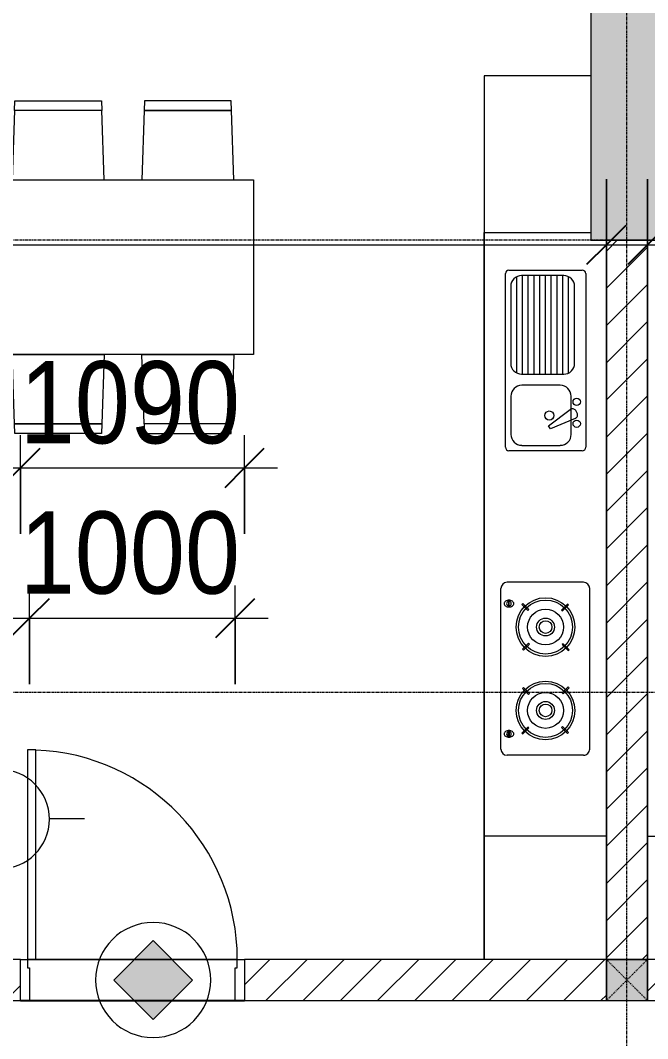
# Model space of a CAD drawing. Header units: millimetres. Extents: x 962 to 239635, y -15958 to 82755.
# Drawn here: x 127953 to 131004, y 35352 to 40307 of the extents above; entities that cross this region are included whole.
import ezdxf

# ---------------------------------------------------------------- set-up
doc = ezdxf.new("R2010")
doc.units = ezdxf.units.MM
doc.linetypes.add('Dash', pattern=[6, 3, -3])
doc.linetypes.add('Grid Line', pattern=[22.225, 12.7, -3.175, 3.175, -3.175])
for name, color, linetype, lineweight in [('0-1', 7, 'Continuous', 5), ('A-ANNO-DIMS', 211, 'Continuous', 9), ('A-ANNO-DIMS-160', 211, 'Continuous', 9), ('A-ANNO-NOTE', 131, 'Continuous', 9), ('A-DETL-GENF-2', 1, 'Continuous', 9), ('A-DOOR-4', 1, 'Continuous', 9), ('A-DOOR-FRAM-1', 1, 'Continuous', 9), ('A-DOOR-IDEN', 31, 'Continuous', 9), ('A-FLOR-2', 9, 'Continuous', 9), ('A-WALL', 113, 'Continuous', 9), ('A-WALL-3', 113, 'Continuous', 18), ('A-WALL-PATT-2', 111, 'Continuous', 9), ('I-FURN', 30, 'Continuous', 9), ('I-FURN-1', 254, 'Continuous', 9), ('S-COLS', 52, 'Continuous', 9), ('S-COLS-1', 52, 'Continuous', 5), ('S-COLS-2', 7, 'Continuous', 18), ('S-COLS-5', 52, 'Dash', 9), ('S-COLS-6', 52, 'Continuous', 18), ('S-COLS-HDLN', 52, 'Dash', 9), ('S-GRID-1', 1, 'Grid Line', 9)]:
    doc.layers.add(name, color=color, linetype=linetype, lineweight=lineweight)
doc.styles.add('UTM Avo', font='UTM Avo.ttf', dxfattribs={"width": 0.9, "height": 400})
doc.dimstyles.new('1_Dim_chi_tiet_2_5', dxfattribs={"dimscale": 304.8, "dimtxt": 399.720379, "dimasz": 0.629921, "dimexe": 0.524934, "dimexo": 0.0625, "dimgap": 0.052493, "dimtad": 1, "dimdec": 0, "dimrnd": 5, "dimzin": 0, "dimdsep": 46, "dimtxsty": 'UTM Avo', "dimblk1": 'OBLIQUE', "dimblk2": 'OBLIQUE', "dimsah": 1, "dimcen": 0.09, "dimdle": 0.524934, "dimazin": 0, "dimtfac": 1, "dimtdec": 4, "dimtix": 1, "dimtmove": 0, "dimatfit": 3, "dimfxl": 1.049869, "dimfxlon": 1, "dimtvp": 1, "dimtolj": 1, "dimtzin": 0, "dimarcsym": 2})
doc.dimstyles.new('1_Dim_chi_tiet_2_5_1', dxfattribs={"dimscale": 304.8, "dimtxt": 399.720379, "dimasz": 0.629921, "dimexe": 0.524934, "dimexo": 0.0625, "dimgap": 0.052493, "dimtad": 1, "dimdec": 0, "dimrnd": 5, "dimzin": 0, "dimdsep": 46, "dimtxsty": 'UTM Avo', "dimblk1": 'OBLIQUE', "dimblk2": 'OBLIQUE', "dimsah": 1, "dimcen": 0.09, "dimdle": 0.524934, "dimazin": 0, "dimtfac": 1, "dimtdec": 4, "dimtix": 1, "dimtmove": 0, "dimatfit": 3, "dimfxl": 1.049869, "dimfxlon": 1, "dimtvp": 1, "dimtolj": 1, "dimtzin": 0, "dimarcsym": 2})
pattern_1 = [(45, (61750.9, 0), (-90.50967, 90.50967), [])]

# ---------------------------------------------------------------- blocks, each defined once
blk = doc.blocks.new('NCV_TKTC_KET CAU_rvt-1-TKCS_MB TẦNG 2')
at = {"layer": 'S-COLS-1'}
blk.add_hatch(color=256, dxfattribs=at).paths.add_polyline_path([(69327.6, 39236.9), (69327.6, 40536.9), (68977.6, 40536.9), (68977.6, 39236.9)])
at = {"layer": 'S-COLS-2'}
for p, q in [((68977.6, 40536.9), (68977.6, 39236.9)), ((68977.6, 39236.9), (69327.6, 39236.9))]:
    blk.add_line(p, q, dxfattribs=at)
blk = doc.blocks.new('HE BEP A - HE BEP A-V97-TKCS_MB TẦNG 2')
at = {"layer": 'I-FURN'}
for p, q in [((3703.5, 605.3), (3703.5, 11)), ((3.5, 530.3), (3.5, 11)), ((765.9, 11), (765.9, 530.3)), ((765.9, 11), (765.9, 530.3)), ((965.9, 505.3), (1810.5, 505.3)), ((3279.1, 524.2), (2497.5, 524.2)), ((948.4, 131.7), (948.4, 487.8)), ((1401.8, 451.1), (1028.4, 451.1)), ((1644.6, 463.3), (1632.2, 456.1)), ((1670.1, 454.1), (1721.6, 333.3)), ((1828, 487.8), (1828, 131.7)), ((2467.5, 494.2), (2467.5, 122.2)), ((3309.1, 494.2), (3309.1, 122.2)), ((975, 397.7), (975, 193.3)), ((979.9, 419.9), (1450.3, 419.9)), ((1455.1, 193.3), (1455.1, 397.7)), ((1747.9, 434.2), (1562.5, 434.2)), ((1706.2, 324.4), (1627.3, 429.4)), ((2578, 421.2), (2573.6, 416.8)), ((2573.6, 416.8), (2602.8, 387.7)), ((2607.1, 392.1), (2578, 421.2)), ((2795.6, 424), (2766.5, 394.9)), ((2770.8, 390.5), (2800, 419.6)), ((2800, 419.6), (2795.6, 424)), ((2976.7, 419.6), (2981.1, 424)), ((3005.8, 390.5), (2976.7, 419.6)), ((2981.1, 424), (3010.2, 394.9)), ((3169.5, 392.1), (3198.6, 421.2)), ((3203, 416.8), (3173.9, 387.7)), ((3198.6, 421.2), (3203, 416.8)), ((975, 391.9), (1455.1, 391.9)), ((975, 363.9), (1455.1, 363.9)), ((1509.1, 380.9), (1509.1, 194.2)), ((1801.3, 194.2), (1801.3, 380.9)), ((2602.8, 387.7), (2607.1, 392.1)), ((2766.5, 394.9), (2770.8, 390.5)), ((3010.2, 394.9), (3005.8, 390.5)), ((3173.9, 387.7), (3169.5, 392.1)), ((975, 335.9), (1455.1, 335.9)), ((975, 307.9), (1455.1, 307.9)), ((1721.6, 333.3), (1706.2, 324.4)), ((975, 279.9), (1455.1, 279.9)), ((975, 251.9), (1455.1, 251.9)), ((975, 223.9), (1455.1, 223.9)), ((2570.9, 199.3), (2600, 228.4)), ((2575.3, 194.9), (2570.9, 199.3)), ((2604.4, 224), (2575.3, 194.9)), ((2600, 228.4), (2604.4, 224)), ((2763.7, 226.8), (2768.1, 231.2)), ((2792.8, 197.7), (2763.7, 226.8)), ((2768.1, 231.2), (2797.2, 202)), ((2797.2, 202), (2792.8, 197.7)), ((3008.5, 231.2), (2979.4, 202)), ((2979.4, 202), (2983.8, 197.7)), ((2983.8, 197.7), (3012.9, 226.8)), ((3012.9, 226.8), (3008.5, 231.2)), ((3176.6, 228.4), (3172.2, 224)), ((3172.2, 224), (3201.4, 194.9)), ((3205.8, 199.3), (3176.6, 228.4)), ((3201.4, 194.9), (3205.8, 199.3)), ((975, 195.9), (1455.1, 195.9)), ((981.5, 167.9), (1448.7, 167.9)), ((1810.5, 114.2), (965.9, 114.2)), ((1028.4, 139.9), (1401.8, 139.9)), ((1562.5, 140.8), (1747.9, 140.8)), ((2555.1, 133.3), (2555.1, 129.3)), ((2587.6, 133.3), (2555.1, 133.3)), ((2555.1, 129.3), (2587.6, 129.3)), ((2587.6, 129.3), (2587.6, 133.3)), ((3189, 129.3), (3189, 133.3)), ((3189, 133.3), (3221.5, 133.3)), ((3221.5, 129.3), (3189, 129.3)), ((3221.5, 133.3), (3221.5, 129.3)), ((3279.1, 92.2), (2497.5, 92.2)), ((3.5, 11), (765.9, 11)), ((4303.1, 11), (765.9, 11))]:
    blk.add_line(p, q, dxfattribs=at)
for centre, radius in [((1589.4, 460.9), 17.8), ((1696.1, 460.9), 17.8), ((2685.4, 309.4), 142.6), ((3091.2, 309.4), 142.6), ((2685.4, 309.4), 131.3), ((2685.4, 309.4), 87.2), ((3091.2, 309.4), 131.3), ((3091.2, 309.4), 87.2), ((1656.3, 327.5), 22.2), ((2685.4, 309.4), 43.6), ((3091.2, 309.4), 43.6), ((2685.4, 309.4), 30.9), ((3091.2, 309.4), 30.9)]:
    blk.add_circle(centre, radius, dxfattribs=at)
for centre, radius, start, end in [((965.9, 487.8), 17.5, 90, 180), ((1810.5, 487.8), 17.5, 0, 90), ((2497.5, 494.2), 30, 90, 180), ((3279.1, 494.2), 30, 360, 90), ((1028.4, 397.7), 53.3, 90, 180), ((1401.8, 397.7), 53.3, 360, 90), ((1641, 440.7), 17.8, 119.9521, 219.4618), ((1653.4, 447.9), 17.8, 20.5379, 119.9521), ((1562.5, 380.9), 53.3, 90, 180), ((1747.9, 380.9), 53.3, 360, 90), ((1028.4, 193.3), 53.3, 180, 270), ((1401.8, 193.3), 53.3, 270, 360), ((1562.5, 194.2), 53.3, 180, 270), ((1747.9, 194.2), 53.3, 270, 360), ((2574.8, 137.9), 18.1, 120.7976, 145.204), ((2571.4, 143.6), 11.5, 90, 120.7976), ((2571.4, 143.6), 11.5, 59.2024, 90), ((2568, 137.9), 18.1, 34.796, 59.2024), ((3208.7, 137.9), 18.1, 120.7976, 145.204), ((3205.3, 143.6), 11.5, 90, 120.7976), ((3205.3, 143.6), 11.5, 59.2024, 90), ((3201.9, 137.9), 18.1, 34.796, 59.2024), ((965.9, 131.7), 17.5, 180, 270), ((1810.5, 131.7), 17.5, 270, 360), ((2497.5, 122.2), 30, 180, 270), ((2588.6, 131.7), 33.5, 163.9419, 180), ((2588.6, 131.7), 33.5, 180, 196.0581), ((2580.1, 134.1), 24.7, 145.204, 163.9419), ((2580.1, 129.2), 24.7, 196.0581, 214.796), ((2571.3, 131.3), 11.6, 9.9102, 170.0898), ((2571.3, 131.3), 11.6, 189.7177, 350.2823), ((2574.8, 125.5), 18.1, 214.796, 239.2024), ((2571.4, 119.8), 11.5, 239.2024, 270), ((2571.4, 119.8), 11.5, 270, 300.7976), ((2568, 125.5), 18.1, 300.7976, 325.204), ((2562.6, 134.1), 24.7, 16.0581, 34.796), ((2562.6, 129.2), 24.7, 325.204, 343.9419), ((2554.1, 131.7), 33.5, 0, 16.0581), ((2554.1, 131.7), 33.5, 343.9419, 0), ((3222.5, 131.7), 33.5, 163.9419, 180), ((3222.5, 131.7), 33.5, 180, 196.0581), ((3214, 134.1), 24.7, 145.204, 163.9419), ((3214, 129.2), 24.7, 196.0581, 214.796), ((3208.7, 125.5), 18.1, 214.796, 239.2024), ((3205.3, 131.3), 11.6, 9.9102, 170.0898), ((3205.3, 131.3), 11.6, 189.7177, 350.2823), ((3205.3, 119.8), 11.5, 239.2024, 270), ((3205.3, 119.8), 11.5, 270, 300.7976), ((3201.9, 125.5), 18.1, 300.7976, 325.204), ((3196.5, 134.1), 24.7, 16.0581, 34.796), ((3196.5, 129.2), 24.7, 325.204, 343.9419), ((3188, 131.7), 33.5, 0, 16.0581), ((3188, 131.7), 33.5, 343.9419, 0), ((3279.1, 122.2), 30, 270, 360)]:
    blk.add_arc(centre, radius, start, end, dxfattribs=at)
at = {"layer": 'I-FURN-1'}
for p, q in [((3.5, 530.3), (3.5, 11)), ((3.5, 11), (4303.1, 11))]:
    blk.add_line(p, q, dxfattribs=at)
blk = doc.blocks.new('RES_BAN AN 1 - RES_BAN AN 1-885813-TKCS_MB TẦNG 2')
at = {"layer": 'I-FURN-1'}
for p, q in [((-425, 1275), (425, 1275)), ((-425, 0), (-425, 1275)), ((425, 1275), (425, 0)), ((-761.9, 1168.8), (-809.6, 1167.2)), ((-809.6, 1167.2), (-809.6, 745.3)), ((-425, 1180), (-761.9, 1168.8)), ((-761.9, 1168.8), (-761.9, 743.8)), ((-761.9, 743.8), (-761.9, 1168.8)), ((-425, 732.5), (-425, 1180)), ((425, 1180), (761.9, 1168.8)), ((425, 732.5), (425, 1180)), ((761.9, 1168.8), (761.9, 743.8)), ((761.9, 1168.8), (761.9, 743.8)), ((809.6, 1167.2), (761.9, 1168.8)), ((809.6, 745.3), (809.6, 1167.2)), ((-809.6, 745.3), (-761.9, 743.8)), ((-761.9, 743.8), (-425, 732.5)), ((761.9, 743.8), (425, 732.5)), ((761.9, 743.8), (809.6, 745.3)), ((-425, 549.7), (-761.9, 538.5)), ((-425, 102.3), (-425, 549.7)), ((425, 549.7), (761.9, 538.5)), ((425, 102.3), (425, 549.7)), ((-809.6, 536.9), (-761.9, 538.5)), ((-809.6, 115.1), (-809.6, 536.9)), ((-761.9, 538.5), (-761.9, 113.5)), ((-761.9, 538.5), (-761.9, 113.5)), ((761.9, 538.5), (761.9, 113.5)), ((761.9, 538.5), (809.6, 536.9)), ((761.9, 113.5), (761.9, 538.5)), ((809.6, 536.9), (809.6, 115.1)), ((-761.9, 113.5), (-809.6, 115.1)), ((-761.9, 113.5), (-425, 102.3)), ((761.9, 113.5), (425, 102.3)), ((809.6, 115.1), (761.9, 113.5)), ((425, 0), (-425, 0))]:
    blk.add_line(p, q, dxfattribs=at)
blk = doc.blocks.new('HE BEP A - HE BEP A-V101-TKCS_MB TẦNG 2')
at = {"layer": 'I-FURN'}
for p, q in [((3.5, -11), (765.9, -11)), ((3.5, -530.3), (3.5, -11)), ((765.9, -11), (765.9, -530.3)), ((765.9, -11), (765.9, -530.3)), ((4303.1, -11), (765.9, -11)), ((3703.5, -605.3), (3703.5, -11)), ((3279.1, -92.2), (2497.5, -92.2)), ((948.4, -131.7), (948.4, -487.8)), ((1810.5, -114.2), (965.9, -114.2)), ((1028.4, -139.9), (1401.8, -139.9)), ((1562.5, -140.8), (1747.9, -140.8)), ((1828, -487.8), (1828, -131.7)), ((2467.5, -494.2), (2467.5, -122.2)), ((2555.1, -129.3), (2587.6, -129.3)), ((2555.1, -133.3), (2555.1, -129.3)), ((2587.6, -133.3), (2555.1, -133.3)), ((2587.6, -129.3), (2587.6, -133.3)), ((3189, -129.3), (3189, -133.3)), ((3221.5, -129.3), (3189, -129.3)), ((3189, -133.3), (3221.5, -133.3)), ((3221.5, -133.3), (3221.5, -129.3)), ((3309.1, -494.2), (3309.1, -122.2)), ((975, -397.7), (975, -193.3)), ((975, -195.9), (1455.1, -195.9)), ((981.5, -167.9), (1448.7, -167.9)), ((1455.1, -193.3), (1455.1, -397.7)), ((1509.1, -380.9), (1509.1, -194.2)), ((1801.3, -194.2), (1801.3, -380.9)), ((2575.3, -194.9), (2570.9, -199.3)), ((2604.4, -224), (2575.3, -194.9)), ((2792.8, -197.7), (2763.7, -226.8)), ((2797.2, -202), (2792.8, -197.7)), ((2979.4, -202), (2983.8, -197.7)), ((2983.8, -197.7), (3012.9, -226.8)), ((3172.2, -224), (3201.4, -194.9)), ((3201.4, -194.9), (3205.8, -199.3)), ((975, -223.9), (1455.1, -223.9)), ((2570.9, -199.3), (2600, -228.4)), ((2600, -228.4), (2604.4, -224)), ((2763.7, -226.8), (2768.1, -231.2)), ((2768.1, -231.2), (2797.2, -202)), ((3008.5, -231.2), (2979.4, -202)), ((3012.9, -226.8), (3008.5, -231.2)), ((3176.6, -228.4), (3172.2, -224)), ((3205.8, -199.3), (3176.6, -228.4)), ((975, -251.9), (1455.1, -251.9)), ((975, -279.9), (1455.1, -279.9)), ((975, -307.9), (1455.1, -307.9)), ((975, -335.9), (1455.1, -335.9)), ((1706.2, -324.4), (1627.3, -429.4)), ((1670.1, -454.1), (1721.6, -333.3)), ((1721.6, -333.3), (1706.2, -324.4)), ((975, -363.9), (1455.1, -363.9)), ((975, -391.9), (1455.1, -391.9)), ((2573.6, -416.8), (2602.8, -387.7)), ((2607.1, -392.1), (2578, -421.2)), ((2602.8, -387.7), (2607.1, -392.1)), ((2766.5, -394.9), (2770.8, -390.5)), ((2795.6, -424), (2766.5, -394.9)), ((2770.8, -390.5), (2800, -419.6)), ((3005.8, -390.5), (2976.7, -419.6)), ((2981.1, -424), (3010.2, -394.9)), ((3010.2, -394.9), (3005.8, -390.5)), ((3173.9, -387.7), (3169.5, -392.1)), ((3169.5, -392.1), (3198.6, -421.2)), ((3203, -416.8), (3173.9, -387.7)), ((979.9, -419.9), (1450.3, -419.9)), ((1747.9, -434.2), (1562.5, -434.2)), ((2578, -421.2), (2573.6, -416.8)), ((2800, -419.6), (2795.6, -424)), ((2976.7, -419.6), (2981.1, -424)), ((3198.6, -421.2), (3203, -416.8)), ((1401.8, -451.1), (1028.4, -451.1)), ((1644.6, -463.3), (1632.2, -456.1)), ((965.9, -505.3), (1810.5, -505.3)), ((3279.1, -524.2), (2497.5, -524.2))]:
    blk.add_line(p, q, dxfattribs=at)
for centre, radius in [((2685.4, -309.4), 142.6), ((2685.4, -309.4), 131.3), ((3091.2, -309.4), 142.6), ((3091.2, -309.4), 131.3), ((2685.4, -309.4), 87.2), ((3091.2, -309.4), 87.2), ((2685.4, -309.4), 43.6), ((2685.4, -309.4), 30.9), ((3091.2, -309.4), 43.6), ((3091.2, -309.4), 30.9), ((1656.3, -327.5), 22.2), ((1589.4, -460.9), 17.8), ((1696.1, -460.9), 17.8)]:
    blk.add_circle(centre, radius, dxfattribs=at)
for centre, radius, start, end in [((2497.5, -122.2), 30, 90, 180), ((3279.1, -122.2), 30, 360, 90), ((965.9, -131.7), 17.5, 90, 180), ((1028.4, -193.3), 53.3, 90, 180), ((1401.8, -193.3), 53.3, 0, 90), ((1562.5, -194.2), 53.3, 90, 180), ((1747.9, -194.2), 53.3, 0, 90), ((1810.5, -131.7), 17.5, 0, 90), ((2588.6, -131.7), 33.5, 163.9419, 180), ((2588.6, -131.7), 33.5, 180, 196.0581), ((2580.1, -129.2), 24.7, 145.204, 163.9419), ((2580.1, -134.1), 24.7, 196.0581, 214.796), ((2571.3, -131.3), 11.6, 9.7177, 170.2823), ((2571.3, -131.3), 11.6, 189.9102, 350.0898), ((2574.8, -125.5), 18.1, 120.7976, 145.204), ((2574.8, -137.9), 18.1, 214.796, 239.2024), ((2571.4, -119.8), 11.5, 90, 120.7976), ((2571.4, -119.8), 11.5, 59.2024, 90), ((2568, -125.5), 18.1, 34.796, 59.2024), ((2568, -137.9), 18.1, 300.7976, 325.204), ((2562.6, -129.2), 24.7, 16.0581, 34.796), ((2562.6, -134.1), 24.7, 325.204, 343.9419), ((2554.1, -131.7), 33.5, 0, 16.0581), ((2554.1, -131.7), 33.5, 343.9419, 0), ((3222.5, -131.7), 33.5, 163.9419, 180), ((3222.5, -131.7), 33.5, 180, 196.0581), ((3214, -129.2), 24.7, 145.204, 163.9419), ((3214, -134.1), 24.7, 196.0581, 214.796), ((3208.7, -125.5), 18.1, 120.7976, 145.204), ((3208.7, -137.9), 18.1, 214.796, 239.2024), ((3205.3, -131.3), 11.6, 9.7177, 170.2823), ((3205.3, -131.3), 11.6, 189.9102, 350.0898), ((3205.3, -119.8), 11.5, 90, 120.7976), ((3205.3, -119.8), 11.5, 59.2024, 90), ((3201.9, -125.5), 18.1, 34.796, 59.2024), ((3201.9, -137.9), 18.1, 300.7976, 325.204), ((3196.5, -129.2), 24.7, 16.0581, 34.796), ((3196.5, -134.1), 24.7, 325.204, 343.9419), ((3188, -131.7), 33.5, 0, 16.0581), ((3188, -131.7), 33.5, 343.9419, 0), ((2571.4, -143.6), 11.5, 239.2024, 270), ((2571.4, -143.6), 11.5, 270, 300.7976), ((3205.3, -143.6), 11.5, 239.2024, 270), ((3205.3, -143.6), 11.5, 270, 300.7976), ((1562.5, -380.9), 53.3, 180, 270), ((1747.9, -380.9), 53.3, 270, 0), ((1028.4, -397.7), 53.3, 180, 270), ((1401.8, -397.7), 53.3, 270, 0), ((1641, -440.7), 17.8, 140.5382, 240.0479), ((965.9, -487.8), 17.5, 180, 270), ((1653.4, -447.9), 17.8, 240.0479, 339.4621), ((1810.5, -487.8), 17.5, 270, 0), ((2497.5, -494.2), 30, 180, 270), ((3279.1, -494.2), 30, 270, 0)]:
    blk.add_arc(centre, radius, start, end, dxfattribs=at)
at = {"layer": 'I-FURN-1'}
for p, q in [((3.5, -11), (4303.1, -11)), ((3.5, -530.3), (3.5, -11))]:
    blk.add_line(p, q, dxfattribs=at)
blk = doc.blocks.new('NCV_TKTC_TANG 2_rvt-1-TKCS_MB TẦNG 2')
at = {"layer": 'A-FLOR-2'}
for p, q in [((69052.6, 35737.4), (69052.6, 39236.9)), ((69252.6, 39236.9), (69252.6, 35737.4)), ((66237.6, 35736.9), (67257.6, 35736.9)), ((67257.6, 35736.9), (66237.6, 35736.9)), ((66202.6, 35536.9), (67292.6, 35536.9))]:
    blk.add_line(p, q, dxfattribs=at)
at = {"layer": 'I-FURN-1'}
for name, p, rotation in [('HE BEP A - HE BEP A-V97-TKCS_MB TẦNG 2', (68447.2, 40040.4), 270.0000000000001), ('HE BEP A - HE BEP A-V101-TKCS_MB TẦNG 2', (69857.9, 40040.4), 269.9999999999999), ('RES_BAN AN 1 - RES_BAN AN 1-885813-TKCS_MB TẦNG 2', (66060.8, 39105.7), 270.0000000000001)]:
    blk.add_blockref(name, p, dxfattribs=dict(at, rotation=rotation))
blk = doc.blocks.new('FD_05 - FD_05-1000x2200mm-835433-TKCS_MB TẦNG 2')
at = {"layer": 'A-DETL-GENF-2'}
for p, q in [((510, -100), (470, -100)), ((470, -100), (470, -1120)), ((510, -1120), (510, -100)), ((470, -1120), (510, -1120))]:
    blk.add_line(p, q, dxfattribs=at)
blk.add_arc((510, -100), 1020, 180, 267.7525, dxfattribs=at)
at = {"layer": 'A-DOOR-FRAM-1'}
for p, q in [((-545, 100), (-500, 100)), ((-545, -100), (-545, 100)), ((-500, 100), (-500, -60)), ((500, 100), (545, 100)), ((500, -60), (500, 100)), ((545, 100), (545, -100)), ((-500, -60), (-510, -60)), ((-510, -60), (-510, -100)), ((510, -60), (500, -60)), ((510, -100), (510, -60)), ((-510, -100), (-545, -100)), ((545, -100), (510, -100))]:
    blk.add_line(p, q, dxfattribs=at)
blk = doc.blocks.new('G1_SOF - BO TRU - 200x200-3052400-TKCS_MB TẦNG 2')
at = {"layer": 'S-COLS-HDLN'}
for p, q in [((-100, 100), (100, -100)), ((100, 100), (-100, -100))]:
    blk.add_line(p, q, dxfattribs=at)
blk = doc.blocks.new('HDNDCT_GHI CHÚ CỬA CHỐNG CHÁY EI30 - HDNDCT_GHI CHÚ CỬA CHỐNG CHÁY EI30-2461928-TKCS_MB TẦNG 2')
at = {"layer": 'A-ANNO-NOTE'}
blk.add_hatch(color=256, dxfattribs=at).paths.add_polyline_path([(-1.2, 0), (0, 1.2), (1.2, 0), (0, -1.2)])
for p, q in [((0, 1.2), (-1.2, 0)), ((1.2, 0), (0, 1.2)), ((-1.2, 0), (0, -1.2)), ((0, -1.2), (1.2, 0))]:
    blk.add_line(p, q, dxfattribs=at)
for start, end in [(360, 180), (180, 360)]:
    blk.add_arc((0, 0), 1.75, start, end, dxfattribs=at)
blk = doc.blocks.new('DIMBLOCK93-TKCS_MB TẦNG 2')
at = {"layer": 'A-ANNO-DIMS-160'}
for p, q in [((127953.5, 37809.1), (127953.5, 38289.1)), ((129043.5, 37809.1), (129043.5, 38289.1)), ((127793.5, 38129.1), (129203.5, 38129.1)), ((127953.5, 38129.1), (127953.5, 37809.1)), ((129043.5, 38129.1), (129043.5, 37809.1))]:
    blk.add_line(p, q, dxfattribs=at)
at = {"layer": 'A-ANNO-DIMS-160', "lineweight": 25}
for p, q in [((127953.5, 38129.1), (128049.5, 38225.1)), ((129043.5, 38129.1), (129139.5, 38225.1)), ((127953.5, 38129.1), (127857.5, 38033.1)), ((129043.5, 38129.1), (128947.5, 38033.1))]:
    blk.add_line(p, q, dxfattribs=at)
at = {"layer": 'A-ANNO-DIMS-160', "color": 0, "insert": (127950.7, 38648.7), "char_height": 400, "width": 1314.636, "attachment_point": 1, "line_spacing_factor": 1.110334, "style": 'UTM Avo'}
blk.add_mtext('1090', dxfattribs=at)
blk = doc.blocks.new('_Oblique')
at = {"color": 0, "linetype": 'ByBlock', "lineweight": -2}
blk.add_line((-0.5, -0.5), (0.5, 0.5), dxfattribs=at)
blk = doc.blocks.new('DIMBLOCK141-TKCS_MB TẦNG 2')
at = {"layer": 'A-ANNO-DIMS-160'}
for p, q in [((127998.5, 37077.7), (127998.5, 37557.7)), ((128998.5, 37077.7), (128998.5, 37557.7)), ((127838.5, 37397.7), (129158.5, 37397.7)), ((127998.5, 37397.7), (127998.5, 37077.7)), ((128998.5, 37397.7), (128998.5, 37077.7))]:
    blk.add_line(p, q, dxfattribs=at)
at = {"layer": 'A-ANNO-DIMS-160', "lineweight": 25}
for p, q in [((127998.5, 37397.7), (128094.5, 37493.7)), ((128998.5, 37397.7), (129094.5, 37493.7)), ((127998.5, 37397.7), (127902.5, 37301.7)), ((128998.5, 37397.7), (128902.5, 37301.7))]:
    blk.add_line(p, q, dxfattribs=at)
at = {"layer": 'A-ANNO-DIMS-160', "color": 0, "insert": (127950.7, 37917.4), "char_height": 400, "width": 1314.636, "attachment_point": 1, "line_spacing_factor": 1.110334, "style": 'UTM Avo'}
blk.add_mtext('1000', dxfattribs=at)
blk = doc.blocks.new('STN_Door Tag - STN_Door Tag-1788670-TKCS_MB TẦNG 2')
at = {"layer": 'A-DOOR-IDEN'}
for p, q in [((-3.37, 1.495), (3.431, 1.495)), ((-3.37, -1.524), (3.431, -1.524))]:
    blk.add_line(p, q, dxfattribs=at)
for centre, start, end in [((-3.37, -0.015), 90, 270), ((3.431, -0.015), 270, 90)]:
    blk.add_arc(centre, 1.509, start, end, dxfattribs=at)
blk = doc.blocks.new('DIMBLOCK271-TKCS_MB TẦNG 2')
at = {"layer": 'A-ANNO-DIMS-160'}
for p, q in [((122803.5, 39534.8), (122803.5, 39054.8)), ((122803.5, 39214.8), (122803.5, 39534.8)), ((130803.5, 39534.8), (130803.5, 39054.8)), ((130803.5, 39214.8), (130803.5, 39534.8)), ((122643.5, 39214.8), (130963.5, 39214.8))]:
    blk.add_line(p, q, dxfattribs=at)
at = {"layer": 'A-ANNO-DIMS-160', "lineweight": 25}
for p, q in [((122803.5, 39214.8), (122899.5, 39310.8)), ((130803.5, 39214.8), (130899.5, 39310.8)), ((122803.5, 39214.8), (122707.5, 39118.8)), ((130803.5, 39214.8), (130707.5, 39118.8))]:
    blk.add_line(p, q, dxfattribs=at)
at = {"layer": 'A-ANNO-DIMS-160', "color": 0, "insert": (126255.7, 39734.4), "char_height": 400, "width": 1314.636, "attachment_point": 1, "line_spacing_factor": 1.110334, "style": 'UTM Avo'}
blk.add_mtext('8000', dxfattribs=at)
blk = doc.blocks.new('DIMBLOCK272-TKCS_MB TẦNG 2')
at = {"layer": 'A-ANNO-DIMS-160'}
for p, q in [((131003.5, 39534.8), (131003.5, 39054.8)), ((131003.5, 39214.8), (131003.5, 39534.8)), ((139003.5, 39534.8), (139003.5, 39054.8)), ((139003.5, 39214.8), (139003.5, 39534.8)), ((130843.5, 39214.8), (139163.5, 39214.8))]:
    blk.add_line(p, q, dxfattribs=at)
at = {"layer": 'A-ANNO-DIMS-160', "lineweight": 25}
for p, q in [((131003.5, 39214.8), (131099.5, 39310.8)), ((139003.5, 39214.8), (139099.5, 39310.8)), ((131003.5, 39214.8), (130907.5, 39118.8)), ((139003.5, 39214.8), (138907.5, 39118.8))]:
    blk.add_line(p, q, dxfattribs=at)
at = {"layer": 'A-ANNO-DIMS-160', "color": 0, "insert": (134455.7, 39734.4), "char_height": 400, "width": 1314.636, "attachment_point": 1, "line_spacing_factor": 1.110334, "style": 'UTM Avo'}
blk.add_mtext('8000', dxfattribs=at)

msp = doc.modelspace()

# ---------------------------------------------------------------- hatches: boundary and pattern name
at = {"layer": 'A-WALL-PATT-2'}
h = msp.add_hatch(dxfattribs=at)
h.set_pattern_fill('FP_1', color=256, style=0, pattern_type=2)
h.set_pattern_definition(pattern_1)
h.paths.add_polyline_path([(131003.5, 35737.4), (131003.5, 39236.9), (130803.5, 39236.9), (130803.5, 35737.4)])
h = msp.add_hatch(dxfattribs=at)
h.set_pattern_fill('FP_1', color=256, style=0, pattern_type=2)
h.set_pattern_definition(pattern_1)
h.paths.add_polyline_path([(138822.2, 35537.4), (139003.5, 35537.4), (139003.5, 35737.4), (136003.8, 35737.4), (136003.8, 35537.4)])
h.paths.add_polyline_path([(135803.8, 35537.4), (135803.8, 35737.4), (133853.5, 35737.4), (133853.5, 35537.4), (135598.1, 35537.4)])
h.paths.add_polyline_path([(127603.8, 35537.4), (127603.8, 35737.4), (122803.5, 35737.4), (122803.5, 35537.4), (127537.6, 35537.4)])
h.paths.add_polyline_path([(127953.5, 35537.4), (127953.5, 35737.4), (127803.8, 35737.4), (127803.8, 35537.4)])
h.paths.add_polyline_path([(129043.5, 35537.4), (130803.5, 35537.4), (130803.5, 35737.4), (129043.5, 35737.4)])
h.paths.add_polyline_path([(132373.9, 35537.4), (132763.5, 35537.4), (132763.5, 35737.4), (131003.5, 35737.4), (131003.5, 35537.4)])
h.paths.add_polyline_path([(120843.5, 35537.4), (122603.5, 35537.4), (122603.5, 35737.4), (120843.5, 35737.4)])
h.paths.add_polyline_path([(119477.2, 35537.4), (119753.5, 35537.4), (119753.5, 35737.4), (118403.5, 35737.4), (118403.5, 35537.4), (118671.2, 35537.4)])
h.paths.add_polyline_path([(117865.2, 35537.4), (118203.5, 35537.4), (118203.5, 35737.4), (114603.5, 35737.4), (114603.5, 35537.4), (116253.1, 35537.4)])
h.paths.add_polyline_path([(113028.9, 35537.4), (113163.5, 35537.4), (113163.5, 35737.4), (111403.8, 35737.4), (111403.8, 35537.4), (111416.8, 35537.4)])
h.paths.add_polyline_path([(114403.5, 35537.4), (114403.5, 35737.4), (114253.5, 35737.4), (114253.5, 35537.4)])
h.paths.add_polyline_path([(111203.8, 35537.4), (111203.8, 35737.4), (106403.5, 35737.4), (106403.5, 35537.4), (110610.8, 35537.4)])
at = {"layer": 'S-COLS-1'}
msp.add_hatch(color=256, dxfattribs=at).paths.add_polyline_path([(131003.5, 35537.4), (131003.5, 35737.4), (130803.5, 35737.4), (130803.5, 35537.4)])

# ---------------------------------------------------------------- linework, layer by layer
at = {"layer": 'A-DOOR-IDEN'}
msp.add_line((128266.1, 36421.6), (128094.8, 36421.5), dxfattribs=at)
at = {"layer": 'A-WALL'}
for p, q in [((127988.5, 35737.4), (129008.5, 35737.4)), ((130803.5, 35737.4), (131003.5, 35737.4)), ((130803.5, 35537.4), (130803.5, 35737.4)), ((131003.5, 35737.4), (131003.5, 35537.4)), ((128998.5, 35537.4), (127998.5, 35537.4))]:
    msp.add_line(p, q, dxfattribs=at)
at = {"layer": 'A-WALL-3'}
for p, q in [((130803.5, 39236.9), (130803.5, 35737.4)), ((131003.5, 39236.9), (130803.5, 39236.9)), ((131003.5, 35737.4), (131003.5, 39236.9)), ((127953.5, 35737.4), (127803.8, 35737.4)), ((127953.5, 35537.4), (127953.5, 35737.4)), ((130803.5, 35737.4), (129043.5, 35737.4)), ((129043.5, 35737.4), (129043.5, 35537.4)), ((132763.5, 35737.4), (131003.5, 35737.4)), ((127803.8, 35537.4), (127953.5, 35537.4)), ((129043.5, 35537.4), (130803.5, 35537.4)), ((131003.5, 35537.4), (132763.5, 35537.4))]:
    msp.add_line(p, q, dxfattribs=at)
at = {"layer": 'S-COLS'}
for p, q in [((131003.5, 35737.4), (130803.5, 35737.4)), ((130803.5, 35737.4), (130803.5, 35537.4)), ((131003.5, 35537.4), (131003.5, 35737.4))]:
    msp.add_line(p, q, dxfattribs=at)
at = {"layer": 'S-COLS-6'}
msp.add_line((130803.5, 35537.4), (131003.5, 35537.4), dxfattribs=at)
at = {"layer": 'S-GRID-1'}
for p, q in [((130903.5, 19351.6), (130903.5, 76542.3)), ((189415.6, 39236.9), (96253.4, 39236.9)), ((189415.6, 37036.9), (96253.4, 37036.9))]:
    msp.add_line(p, q, dxfattribs=at)

# ---------------------------------------------------------------- block references
at = {"layer": '0-1'}
for name in ['NCV_TKTC_KET CAU_rvt-1-TKCS_MB TẦNG 2', 'NCV_TKTC_TANG 2_rvt-1-TKCS_MB TẦNG 2']:
    msp.add_blockref(name, (61750.9, 0), dxfattribs=at)
at = {"layer": 'A-ANNO-NOTE', "xscale": 160, "yscale": 160, "zscale": 160}
msp.add_blockref('HDNDCT_GHI CHÚ CỬA CHỐNG CHÁY EI30 - HDNDCT_GHI CHÚ CỬA CHỐNG CHÁY EI30-2461928-TKCS_MB TẦNG 2', (128599.2, 35637.4), dxfattribs=at)
at = {"layer": 'A-DOOR-4', "rotation": 180}
msp.add_blockref('FD_05 - FD_05-1000x2200mm-835433-TKCS_MB TẦNG 2', (128498.5, 35637.4), dxfattribs=at)
at = {"layer": 'A-DOOR-IDEN', "xscale": 159.9999999999999, "yscale": 159.9999999999999, "zscale": 159.9999999999999}
msp.add_blockref('STN_Door Tag - STN_Door Tag-1788670-TKCS_MB TẦNG 2', (127304.3, 36422.2), dxfattribs=at)
at = {"layer": 'S-COLS-5'}
msp.add_blockref('G1_SOF - BO TRU - 200x200-3052400-TKCS_MB TẦNG 2', (130903.5, 35637.4), dxfattribs=at)

# ---------------------------------------------------------------- dimensions: what is measured, and where the dimension line sits
at = {"layer": 'A-ANNO-DIMS'}
for base, p1, p2, dimstyle, override, picture, middle in [((130803.5, 39214.8), (122803.5, 39534.8), (130803.5, 39534.8), '1_Dim_chi_tiet_2_5_1', {"dimpost": '<>', "dimfxl": 8000}, 'DIMBLOCK271-TKCS_MB TẦNG 2', (126803.5, 39437.8)), ((139003.5, 39214.8), (131003.5, 39534.8), (139003.5, 39534.8), '1_Dim_chi_tiet_2_5_1', {"dimpost": '<>', "dimfxl": 8000}, 'DIMBLOCK272-TKCS_MB TẦNG 2', (135003.5, 39437.8)), ((129043.5, 38129.1), (127953.5, 37809.1), (129043.5, 37809.1), '1_Dim_chi_tiet_2_5', {"dimpost": '<>', "dimfxl": 1090}, 'DIMBLOCK93-TKCS_MB TẦNG 2', (128498.5, 38352.1)), ((128998.5, 37397.7), (127998.5, 37077.7), (128998.5, 37077.7), '1_Dim_chi_tiet_2_5', {"dimpost": '<>', "dimfxl": 1000}, 'DIMBLOCK141-TKCS_MB TẦNG 2', (128498.5, 37620.7))]:
    dim = msp.add_linear_dim(base=base, p1=p1, p2=p2, dimstyle=dimstyle, override=override, dxfattribs=at)
    dim.commit()
    dim.dimension.update_dxf_attribs({"geometry": picture, "text_midpoint": middle})

doc.saveas('drawing.dxf')
